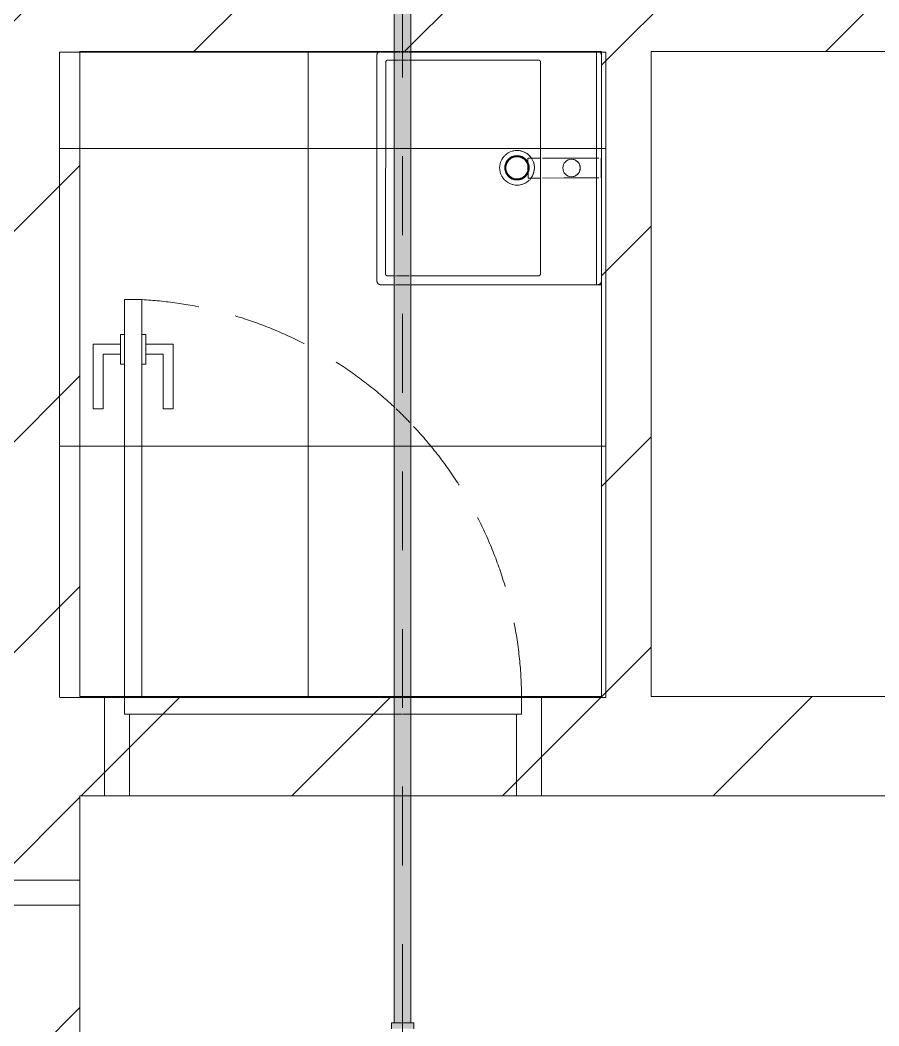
# Model space of a CAD drawing. Header units: millimetres. Extents: x -4000 to 187956, y -58990 to 162485.
# Drawn here: x 5980 to 7709, y 136737 to 138763 of the extents above; entities that cross this region are included whole.
import ezdxf

# ---------------------------------------------------------------- set-up
doc = ezdxf.new("R2010")
doc.units = ezdxf.units.MM
doc.linetypes.add('Dash - 1_5mm', pattern=[225, 150, -75])
doc.linetypes.add('Dash 1_16_', pattern=[317.5, 158.75, -158.75])
for name, color, linetype, lineweight in [('A-DOOR', 31, 'Continuous', 13), ('A-DOOR-FRAM', 31, 'Continuous', 13), ('A-FLOR', 192, 'Continuous', 13), ('A-FLOR-PATT', 8, 'Continuous', 13), ('A-WALL', 113, 'Continuous', 13), ('A-WALL-PATT', 111, 'Continuous', 13), ('P-PIPE', 3, 'Continuous', 9), ('P-PIPE-CNTR', 3, 'Continuous', 9), ('P-SANR-FIXT', 6, 'Continuous', 9)]:
    doc.layers.add(name, color=color, linetype=linetype, lineweight=lineweight)
pattern_1 = [(45, (0, 0), (-212.13203, 212.13203), [])]

# ---------------------------------------------------------------- blocks, each defined once
blk = doc.blocks.new('MP_DR_Single Swing_Miscellaneous - 2200x850_FR_SOLID CORE-V686-0_000')
at = {"layer": 'A-DOOR', "color": 163, "lineweight": 15}
for p, q in [((425, -100), (380, -100)), ((380, -820), (380, -880)), ((425, -880), (425, -820))]:
    blk.add_line(p, q, dxfattribs=at)
at = {"layer": 'A-DOOR', "color": 174, "lineweight": 15}
for p, q in [((380, -100), (380, -820)), ((425, -820), (425, -100)), ((380, -880), (380, -950)), ((425, -950), (425, -880)), ((380, -950), (425, -950))]:
    blk.add_line(p, q, dxfattribs=at)
at = {"layer": 'A-DOOR', "lineweight": 9}
for p, q in [((337, -730), (317, -730)), ((317, -730), (317, -860)), ((337, -840), (337, -730)), ((488, -730), (468, -730)), ((468, -730), (468, -840)), ((488, -860), (488, -730)), ((380, -820), (372, -820)), ((372, -820), (372, -840)), ((380, -880), (380, -820)), ((425, -820), (425, -880)), ((433, -820), (425, -820)), ((433, -840), (433, -820)), ((372, -840), (337, -840)), ((372, -840), (372, -860)), ((372, -860), (372, -840)), ((433, -860), (433, -840)), ((468, -840), (433, -840)), ((433, -840), (433, -860)), ((317, -860), (372, -860)), ((372, -860), (372, -880)), ((433, -880), (433, -860)), ((433, -860), (488, -860)), ((372, -880), (380, -880)), ((425, -880), (433, -880))]:
    blk.add_line(p, q, dxfattribs=at)
at = {"layer": 'A-DOOR', "linetype": 'Dash - 1_5mm', "lineweight": 9}
blk.add_arc((433.8, -92.8), 858.8, 180.4774, 266.4076, dxfattribs=at)
at = {"layer": 'A-DOOR-FRAM', "color": 91, "lineweight": 15}
for p, q in [((-465, -100), (-465, 100)), ((-465, 100), (465, 100)), ((465, 100), (465, -100)), ((380, -100), (-465, -100)), ((465, -100), (425, -100))]:
    blk.add_line(p, q, dxfattribs=at)
at = {"layer": 'A-DOOR-FRAM', "color": 81, "lineweight": 15}
for p, q in [((-465, 100), (-465, -100)), ((-415, 100), (-465, 100)), ((415, 100), (-415, 100)), ((-415, 100), (-415, -55)), ((-415, 100), (-415, -55)), ((415, -55), (415, 100)), ((415, 100), (465, 100)), ((415, -55), (415, 100)), ((465, 100), (465, -100)), ((-415, -55), (-425, -55)), ((-425, -55), (-425, -100)), ((425, -55), (-425, -55)), ((-425, -55), (-425, -100)), ((-415, -55), (415, -55)), ((425, -55), (415, -55)), ((425, -100), (425, -55)), ((425, -100), (425, -55)), ((-425, -100), (380, -100)), ((425, -100), (380, -100))]:
    blk.add_line(p, q, dxfattribs=at)
at = {"layer": 'A-DOOR-FRAM', "color": 71, "lineweight": 15}
for p, q in [((-465, -100), (-425, -100)), ((380, -100), (425, -100)), ((465, -100), (425, -100))]:
    blk.add_line(p, q, dxfattribs=at)
blk = doc.blocks.new('MP_DR_Single Swing_Miscellaneous - 2200x800_NF_SOLID CORE-V687-0_000')
at = {"layer": 'A-DOOR', "color": 163, "lineweight": 15}
for p, q in [((400, -100), (365, -100)), ((365, -770), (365, -830)), ((400, -830), (400, -770))]:
    blk.add_line(p, q, dxfattribs=at)
at = {"layer": 'A-DOOR', "color": 174, "lineweight": 15}
for p, q in [((365, -100), (365, -770)), ((400, -770), (400, -100)), ((365, -830), (365, -900)), ((400, -900), (400, -830)), ((365, -900), (400, -900))]:
    blk.add_line(p, q, dxfattribs=at)
at = {"layer": 'A-DOOR', "lineweight": 9}
for p, q in [((322, -680), (302, -680)), ((302, -680), (302, -810)), ((322, -790), (322, -680)), ((463, -680), (443, -680)), ((443, -680), (443, -790)), ((463, -810), (463, -680)), ((365, -770), (357, -770)), ((357, -770), (357, -790)), ((365, -830), (365, -770)), ((400, -770), (400, -830)), ((408, -770), (400, -770)), ((408, -790), (408, -770)), ((357, -790), (322, -790)), ((357, -790), (357, -810)), ((357, -810), (357, -790)), ((408, -810), (408, -790)), ((443, -790), (408, -790)), ((408, -790), (408, -810)), ((302, -810), (357, -810)), ((357, -810), (357, -830)), ((408, -830), (408, -810)), ((408, -810), (463, -810)), ((357, -830), (365, -830)), ((400, -830), (408, -830))]:
    blk.add_line(p, q, dxfattribs=at)
at = {"layer": 'A-DOOR', "linetype": 'Dash - 1_5mm', "lineweight": 9}
for start, end in [(180.5073, 223.6073), (223.8371, 226.597), (226.8105, 266.9304)]:
    blk.add_arc((408.3, -92.8), 808.3, start, end, dxfattribs=at)
at = {"layer": 'A-DOOR-FRAM', "color": 91, "lineweight": 15}
for p, q in [((-440, -100), (-440, 100)), ((-440, 100), (-176.8, 100)), ((-143.6, 100), (440, 100)), ((440, 100), (440, -100)), ((-176.8, -100), (-440, -100)), ((364.9, -100), (-143.7, -100)), ((440, -100), (400, -100))]:
    blk.add_line(p, q, dxfattribs=at)
at = {"layer": 'A-DOOR-FRAM', "color": 81, "lineweight": 15}
for p, q in [((-440, 100), (-440, -98.6)), ((-390, 100), (-440, 100)), ((-176.8, 100), (-390, 100)), ((-390, 100), (-390, -65)), ((-390, 100), (-390, -65)), ((390, 100), (-143.6, 100)), ((390, -65), (390, 100)), ((390, 100), (440, 100)), ((390, -65), (390, 100)), ((440, 100), (440, -98.6)), ((-390, -65), (-400, -65)), ((-400, -65), (-400, -98.6)), ((-176.8, -65), (-400, -65)), ((-400, -65), (-400, -100)), ((-390, -65), (-176.8, -65)), ((400, -65), (-143.6, -65)), ((-143.6, -65), (390, -65)), ((400, -65), (390, -65)), ((400, -98.6), (400, -65)), ((400, -100), (400, -65)), ((-400, -100), (-176.8, -100)), ((-143.7, -100), (364.9, -100)), ((400, -100), (365, -100))]:
    blk.add_line(p, q, dxfattribs=at)
at = {"layer": 'A-DOOR-FRAM', "color": 43, "lineweight": 15}
for p, q in [((-175, 100), (-176.3, 100)), ((-176.3, 100), (-175, 100)), ((-172.5, 100), (-174.7, 100)), ((-174.7, 100), (-172.5, 100)), ((-169.2, 100), (-172, 100)), ((-172, 100), (-169.2, 100)), ((-165.2, 100), (-168.6, 100)), ((-168.6, 100), (-165.2, 100)), ((-161, 100), (-164.5, 100)), ((-164.5, 100), (-161, 100)), ((-156.6, 100), (-160.2, 100)), ((-160.2, 100), (-156.6, 100)), ((-152.6, 100), (-155.9, 100)), ((-155.9, 100), (-152.6, 100)), ((-149, 100), (-151.9, 100)), ((-151.9, 100), (-149, 100)), ((-146.2, 100), (-148.4, 100)), ((-148.4, 100), (-146.2, 100)), ((-144.4, 100), (-145.8, 100)), ((-145.8, 100), (-144.4, 100)), ((-175.1, -65), (-176.3, -65)), ((-176.3, -65), (-175.1, -65)), ((-172.6, -65), (-174.7, -65)), ((-174.7, -65), (-172.6, -65)), ((-169.4, -65), (-172, -65)), ((-172, -65), (-169.4, -65)), ((-165.5, -65), (-168.6, -65)), ((-168.6, -65), (-165.5, -65)), ((-161.2, -65), (-164.5, -65)), ((-164.5, -65), (-161.2, -65)), ((-156.9, -65), (-160.2, -65)), ((-160.2, -65), (-156.9, -65)), ((-152.8, -65), (-155.9, -65)), ((-155.9, -65), (-152.8, -65)), ((-149.2, -65), (-151.9, -65)), ((-151.9, -65), (-149.2, -65)), ((-146.4, -65), (-148.4, -65)), ((-148.4, -65), (-146.4, -65)), ((-144.5, -65), (-145.8, -65)), ((-145.8, -65), (-144.5, -65)), ((-175.1, -100), (-176.3, -100)), ((-176.3, -100), (-175.1, -100)), ((-172.7, -100), (-174.7, -100)), ((-174.7, -100), (-172.7, -100)), ((-169.4, -100), (-172, -100)), ((-172, -100), (-169.4, -100)), ((-165.5, -100), (-168.6, -100)), ((-168.6, -100), (-165.5, -100)), ((-161.3, -100), (-164.5, -100)), ((-164.5, -100), (-161.3, -100)), ((-157, -100), (-160.2, -100)), ((-160.2, -100), (-157, -100)), ((-152.9, -100), (-155.9, -100)), ((-155.9, -100), (-152.9, -100)), ((-149.3, -100), (-151.9, -100)), ((-151.9, -100), (-149.3, -100)), ((-146.4, -100), (-148.4, -100)), ((-148.4, -100), (-146.4, -100)), ((-144.5, -100), (-145.8, -100)), ((-145.8, -100), (-144.5, -100))]:
    blk.add_line(p, q, dxfattribs=at)
at = {"layer": 'A-DOOR-FRAM', "color": 71, "lineweight": 15}
for p, q in [((-440, -98.6), (-440, -100)), ((-440, -100), (-400, -100)), ((-400, -98.6), (-400, -100)), ((365, -100), (400, -100)), ((400, -100), (400, -98.6)), ((440, -100), (400, -100)), ((440, -98.6), (440, -100))]:
    blk.add_line(p, q, dxfattribs=at)
blk = doc.blocks.new('basin - double basin with canbinet-531850-0_000')
at = {"layer": 'P-SANR-FIXT', "color": 253}
for p, q in [((228.6, 0), (-227.4, 0)), ((228.6, 0), (228.6, 0)), ((-234.4, 0), (-234.4, -10)), ((-234.4, -7), (-234.4, -10)), ((235.6, 0), (-234.2, 0)), ((20.4, -0.2), (-19.6, -0.3)), ((-19.6, -5), (-19.6, -10)), ((20.4, -10), (20.4, -5)), ((-217.1, -383.7), (-217, -126.9)), ((-217, -126.9), (-217.1, -383.7)), ((-212.5, -122.4), (213.6, -122.7)), ((213.6, -122.7), (-212.5, -122.4)), ((218.1, -127.2), (218.1, -383.7)), ((218.1, -383.7), (218.1, -127.2)), ((-19.3, -141.9), (-19.3, -147.7)), ((-19.3, -147.8), (-18.6, -147.8)), ((-18.5, -147.8), (-11.3, -147.8)), ((-17.9, -156.4), (-17.4, -155.7)), ((-8, -148.9), (-7.2, -148.6)), ((7.8, -147.7), (9.1, -147.7)), ((10.7, -147.7), (14.9, -147.7)), ((14.9, -147.7), (19.6, -147.7)), ((17.9, -156), (18.4, -156.8)), ((20, -147.7), (20.7, -147.7)), ((20.7, -147.6), (20.7, -143.2)), ((8.3, -190.8), (7.4, -191.1)), ((18.2, -183.3), (17.6, -184)), ((-217.1, -385.9), (-217.1, -384.7)), ((-217.1, -384.7), (-217.1, -385.9)), ((-217.1, -388.5), (-217.1, -386.6)), ((-217.1, -386.6), (-217.1, -388.5)), ((-217.1, -392), (-217.1, -389.5)), ((-217.1, -389.5), (-217.1, -392)), ((-217.1, -404.7), (-217.1, -393.1)), ((-217.1, -393.1), (-217.1, -404.7)), ((218.1, -387.1), (218.1, -412.2)), ((218.1, -412.2), (218.1, -387.1)), ((-217.1, -408.7), (-217.1, -405.8)), ((-217.1, -405.8), (-217.1, -408.7)), ((-217.1, -412.2), (-217.1, -409.7)), ((-217.1, -409.7), (-217.1, -412.2)), ((-217.1, -414.8), (-217.1, -412.9)), ((-217.1, -412.9), (-217.1, -414.8)), ((-217.1, -416.5), (-217.1, -415.3)), ((-217.1, -415.3), (-217.1, -416.5)), ((-217.1, -429.9), (-217.1, -417.1)), ((-217.1, -417.1), (-217.1, -429.9)), ((218.1, -413.3), (218.1, -414.8)), ((218.1, -414.8), (218.1, -413.3)), ((218.1, -417.1), (218.1, -430.2)), ((218.1, -430.2), (218.1, -417.1)), ((213.6, -434.7), (-212.6, -434.4)), ((-212.6, -434.4), (213.6, -434.7))]:
    blk.add_line(p, q, dxfattribs=at)
at = {"layer": 'P-SANR-FIXT', "color": 252}
for p, q in [((-234.4, 0), (-234.4, -10)), ((-234.4, -10), (-234.4, -383.7)), ((-234.2, 0), (235.6, 0)), ((-234.2, -10), (235.6, -10)), ((-19.6, -10), (-19.4, -74.2)), ((20.6, -74.2), (20.4, -10)), ((235.6, 0), (235.6, -10)), ((235.6, -10), (235.6, -7)), ((-19.4, -75.2), (-19.3, -118.5)), ((20.7, -118.5), (20.6, -75.2)), ((-217, -126.9), (-217.1, -383.7)), ((213.6, -122.7), (-212.5, -122.4)), ((-19.3, -122.5), (-19.3, -141)), ((20.7, -141.9), (20.7, -122.5)), ((218.1, -383.7), (218.1, -127.2)), ((-234.4, -417.1), (-234.4, -445)), ((-217.1, -417.1), (-217.1, -429.9)), ((218.1, -430.2), (218.1, -417.1)), ((-212.6, -434.4), (213.6, -434.7))]:
    blk.add_line(p, q, dxfattribs=at)
at = {"layer": 'P-SANR-FIXT', "color": 250}
for p, q in [((235.6, -10), (-234.2, -10)), ((235.6, -10), (235.6, 0)), ((235.6, -383.7), (235.6, -10)), ((-217.1, -383.7), (-217, -126.9)), ((-212.5, -122.4), (213.6, -122.7)), ((218.1, -127.2), (218.1, -383.7)), ((-21.1, -177.4), (-21.4, -176.5)), ((-217.1, -429.9), (-217.1, -417.1)), ((218.1, -417.1), (218.1, -430.2)), ((235.6, -445), (235.6, -417.1)), ((213.6, -434.7), (-212.6, -434.4)), ((-227.4, -452), (228.6, -452))]:
    blk.add_line(p, q, dxfattribs=at)
at = {"layer": 'P-SANR-FIXT', "color": 254}
for p, q in [((-18.9, -0.3), (-19.6, -0.3)), ((-16.9, -0.3), (-18.9, -0.3)), ((-13.7, -0.2), (-16.9, -0.3)), ((-9.6, -0.2), (-13.7, -0.2)), ((-4.8, -0.2), (-9.6, -0.2)), ((0.4, -0.2), (-4.8, -0.2)), ((5.6, -0.2), (0.4, -0.2)), ((10.4, -0.2), (5.6, -0.2)), ((14.5, -0.2), (10.4, -0.2)), ((17.7, -0.2), (14.5, -0.2)), ((19.7, -0.2), (17.7, -0.2)), ((20.4, -0.2), (19.7, -0.2)), ((-19.3, -147.8), (-18.6, -147.8)), ((-18.5, -147.8), (-16.6, -147.8)), ((-16.6, -147.8), (-13.4, -147.8)), ((-13.4, -147.8), (-11.3, -147.8)), ((-5.8, -147.8), (-4.5, -147.8)), ((-5.8, -147.8), (-4.5, -147.8)), ((-4.1, -147.8), (-0.9, -147.8)), ((-0.9, -147.8), (0.7, -147.8)), ((-0.9, -147.8), (0.7, -147.8)), ((0.7, -147.8), (5.1, -147.8)), ((0.7, -147.8), (5.1, -147.8)), ((5.9, -147.8), (7.2, -147.7)), ((7.8, -147.7), (9.1, -147.7)), ((10.7, -147.7), (14.9, -147.7)), ((14.9, -147.7), (18, -147.7)), ((18, -147.7), (19.6, -147.7)), ((20, -147.7), (20.7, -147.7))]:
    blk.add_line(p, q, dxfattribs=at)
at = {"layer": 'P-SANR-FIXT', "color": 50}
for p, q in [((-4.1, -147.8), (-0.9, -147.8)), ((5.9, -147.8), (7.2, -147.7))]:
    blk.add_line(p, q, dxfattribs=at)
at = {"layer": 'P-SANR-FIXT', "color": 13}
for p, q in [((-234.4, -384.7), (-234.4, -385.9)), ((-234.4, -386.6), (-234.4, -388.5)), ((-234.4, -389.5), (-234.4, -392)), ((-234.4, -393.1), (-234.4, -396)), ((-234.4, -397.2), (-234.4, -400.4)), ((-234.4, -401.5), (-234.4, -404.7)), ((-234.4, -405.8), (-234.4, -408.7)), ((-234.4, -409.6), (-234.4, -412.2)), ((-234.4, -412.9), (-234.4, -414.8)), ((-234.4, -415.3), (-234.4, -416.5))]:
    blk.add_line(p, q, dxfattribs=at)
at = {"layer": 'P-SANR-FIXT', "color": 243}
for p, q in [((-217.1, -384.7), (-217.1, -385.9)), ((-217.1, -386.6), (-217.1, -388.5)), ((-217.1, -389.5), (-217.1, -392)), ((-217.1, -393.1), (-217.1, -404.7)), ((218.1, -412.2), (218.1, -387.1)), ((-217.1, -405.8), (-217.1, -408.7)), ((-217.1, -409.7), (-217.1, -412.2)), ((-217.1, -412.9), (-217.1, -414.8)), ((-217.1, -415.3), (-217.1, -416.5)), ((218.1, -414.8), (218.1, -413.3))]:
    blk.add_line(p, q, dxfattribs=at)
at = {"layer": 'P-SANR-FIXT', "color": 16}
for p, q in [((-217.1, -385.9), (-217.1, -384.7)), ((-217.1, -388.5), (-217.1, -386.6)), ((-217.1, -392), (-217.1, -389.5)), ((-217.1, -404.7), (-217.1, -393.1)), ((218.1, -387.1), (218.1, -412.2)), ((235.6, -414.8), (235.6, -385.9)), ((-217.1, -408.7), (-217.1, -405.8)), ((-217.1, -412.2), (-217.1, -409.7)), ((-217.1, -414.8), (-217.1, -412.9)), ((-217.1, -416.5), (-217.1, -415.3)), ((218.1, -413.3), (218.1, -414.8))]:
    blk.add_line(p, q, dxfattribs=at)
at = {"layer": 'P-SANR-FIXT', "color": 252, "flags": 128}
for points in [[(-227.4, 0), (-227.7, 0), (-228, 0), (-228.3, -0.1), (-228.5, -0.1), (-228.8, -0.1), (-229.1, -0.2), (-229.4, -0.3), (-229.6, -0.4), (-229.9, -0.4), (-230.2, -0.6), (-230.4, -0.7), (-230.7, -0.8), (-230.9, -0.9), (-231.2, -1.1), (-231.4, -1.2), (-231.6, -1.4), (-231.8, -1.6), (-232, -1.7), (-232.3, -1.9), (-232.5, -2.1), (-232.6, -2.3), (-232.8, -2.5), (-233, -2.8), (-233.2, -3), (-233.3, -3.2), (-233.5, -3.5), (-233.6, -3.7), (-233.7, -4), (-233.9, -4.2), (-234, -4.5), (-234.1, -4.7), (-234.1, -5), (-234.2, -5.3)], [(235.6, -7), (235.6, -6.7), (235.5, -6.4), (235.5, -6.2), (235.5, -5.9), (235.4, -5.6), (235.4, -5.3), (235.3, -5.1), (235.2, -4.8), (235.1, -4.5), (235, -4.3), (234.9, -4), (234.8, -3.8), (234.6, -3.5), (234.5, -3.3), (234.3, -3), (234.2, -2.8), (234, -2.6), (233.8, -2.4), (233.6, -2.2), (233.4, -2), (233.2, -1.8), (233, -1.6), (232.8, -1.4), (232.6, -1.3), (232.3, -1.1), (232.1, -1), (231.9, -0.8), (231.6, -0.7), (231.4, -0.6), (231.1, -0.5), (230.8, -0.4), (230.6, -0.3), (230.3, -0.2), (230, -0.2), (229.8, -0.1), (229.5, -0.1), (229.2, 0), (228.9, 0), (228.6, 0)], [(-22.4, -169.9), (-22.4, -169), (-22.3, -168.1), (-22.2, -167.2), (-22.1, -166.3), (-21.9, -165.4), (-21.7, -164.5), (-21.5, -163.6), (-21.2, -162.8), (-20.9, -161.9), (-20.6, -161.1), (-20.2, -160.3), (-19.8, -159.5), (-19.4, -158.7), (-18.9, -157.9), (-18.4, -157.2), (-17.9, -156.4)], [(-17.4, -155.7), (-16.8, -155), (-16.2, -154.4), (-15.5, -153.7), (-14.9, -153.1), (-14.2, -152.5), (-13.5, -152), (-12.8, -151.4), (-12, -150.9), (-11.3, -150.5), (-10.5, -150), (-9.7, -149.6), (-8.9, -149.2), (-8, -148.9)], [(-7.2, -148.6), (-6.3, -148.3), (-5.5, -148.1), (-4.6, -147.9), (-3.7, -147.7), (-2.8, -147.5), (-1.9, -147.4), (-1, -147.4)], [(1.7, -147.4), (2.6, -147.5), (3.5, -147.6), (4.4, -147.8), (5.2, -147.9), (6.1, -148.2), (7, -148.4), (7.8, -148.7), (8.7, -149), (9.5, -149.4), (10.3, -149.8), (11.1, -150.2), (11.9, -150.7)], [(14.8, -152.8), (15.5, -153.4), (16.1, -154), (16.7, -154.7), (17.3, -155.3), (17.9, -156)], [(18.4, -156.8), (18.9, -157.5), (19.4, -158.3), (19.9, -159), (20.3, -159.8), (20.7, -160.6)], [(-21.4, -176.5), (-21.6, -175.7), (-21.8, -174.8), (-22, -173.9), (-22.1, -173), (-22.3, -172.1), (-22.3, -171.2), (-22.4, -170.3), (-22.4, -169.9)], [(-14.5, -186.9), (-15.2, -186.3), (-15.8, -185.7), (-16.5, -185.1), (-17.1, -184.4), (-17.6, -183.7), (-18.2, -183), (-18.7, -182.2), (-19.2, -181.5), (-19.6, -180.7), (-20, -179.9), (-20.4, -179.1), (-20.8, -178.2), (-21.1, -177.4)], [(20.9, -178.6), (20.5, -179.4), (20.1, -180.2), (19.7, -181), (19.2, -181.8), (18.7, -182.6), (18.2, -183.3)], [(22.1, -164.9), (22.3, -165.8), (22.4, -166.7), (22.5, -167.6), (22.6, -168.5), (22.6, -169.4), (22.6, -169.9)], [(22.6, -169.9), (22.6, -170.8), (22.6, -171.7), (22.5, -172.5), (22.3, -173.4), (22.2, -174.3)], [(-2.3, -192.2), (-3.2, -192.1), (-4.1, -192), (-5, -191.8), (-5.9, -191.5), (-6.7, -191.3), (-7.6, -191), (-8.4, -190.7), (-9.2, -190.3), (-10, -189.9), (-10.8, -189.5), (-11.6, -189)], [(7.4, -191.1), (6.6, -191.4), (5.7, -191.7), (4.8, -191.9), (4, -192), (3.1, -192.2), (2.2, -192.3)], [(11.5, -189.3), (10.7, -189.7), (9.9, -190.1), (9.1, -190.5), (8.3, -190.8)], [(17.6, -184), (17, -184.7), (16.4, -185.4), (15.8, -186), (15.1, -186.6)], [(-234.4, -445), (-234.4, -445.3), (-234.4, -445.6), (-234.4, -445.8), (-234.3, -446.1), (-234.3, -446.4), (-234.2, -446.7)]]:
    blk.add_lwpolyline(points, dxfattribs=at)
at = {"layer": 'P-SANR-FIXT', "color": 253, "flags": 128}
blk.add_lwpolyline([(-234.2, -5.3), (-234.3, -5.5), (-234.3, -5.8), (-234.4, -6.1), (-234.4, -6.4), (-234.4, -6.6), (-234.4, -6.9), (-234.4, -7)], dxfattribs=at)
at = {"layer": 'P-SANR-FIXT', "color": 250, "flags": 128}
for points in [[(-217, -126.9), (-217, -126.7), (-217, -126.5), (-217, -126.3), (-216.9, -126.2), (-216.9, -126), (-216.9, -125.8), (-216.8, -125.6), (-216.8, -125.5), (-216.7, -125.3), (-216.7, -125.1), (-216.6, -125), (-216.5, -124.8), (-216.4, -124.6), (-216.3, -124.5), (-216.2, -124.3), (-216.1, -124.2), (-216, -124), (-215.9, -123.9), (-215.8, -123.8), (-215.6, -123.6), (-215.5, -123.5), (-215.4, -123.4), (-215.2, -123.3), (-215.1, -123.2), (-214.9, -123.1), (-214.8, -123), (-214.6, -122.9), (-214.5, -122.8), (-214.3, -122.8), (-214.1, -122.7), (-214, -122.6), (-213.8, -122.6), (-213.6, -122.5), (-213.4, -122.5), (-213.3, -122.4), (-213.1, -122.4), (-212.9, -122.4), (-212.7, -122.4), (-212.6, -122.4), (-212.5, -122.4)], [(213.6, -122.7), (213.8, -122.7), (214, -122.7), (214.2, -122.7), (214.4, -122.7), (214.5, -122.8), (214.7, -122.8), (214.9, -122.8), (215.1, -122.9), (215.2, -123), (215.4, -123), (215.6, -123.1), (215.7, -123.2), (215.9, -123.3), (216, -123.4), (216.2, -123.4), (216.3, -123.6), (216.5, -123.7), (216.6, -123.8), (216.7, -123.9), (216.9, -124), (217, -124.2), (217.1, -124.3), (217.2, -124.4), (217.3, -124.6), (217.4, -124.7), (217.5, -124.9), (217.6, -125), (217.7, -125.2), (217.8, -125.4), (217.8, -125.5), (217.9, -125.7), (217.9, -125.9), (218, -126), (218, -126.2), (218.1, -126.4), (218.1, -126.6), (218.1, -126.8), (218.1, -126.9), (218.1, -127.1), (218.1, -127.2)], [(23.8, -169.8), (23.8, -168.9), (23.7, -167.9), (23.7, -167), (23.5, -166), (23.4, -165.1), (23.1, -164.2), (22.9, -163.2), (22.6, -162.3), (22.3, -161.4), (21.9, -160.6), (21.6, -159.7), (21.1, -158.8), (20.7, -158), (20.2, -157.2), (19.7, -156.4), (19.1, -155.6), (18.5, -154.9), (17.9, -154.1), (17.3, -153.4), (16.6, -152.8), (15.9, -152.1), (15.2, -151.5), (14.5, -150.9), (13.7, -150.3), (12.9, -149.8), (12.1, -149.3), (11.3, -148.9), (10.4, -148.4), (9.6, -148), (8.7, -147.7), (7.8, -147.3), (6.9, -147), (6, -146.8), (5, -146.6), (4.1, -146.4), (3.2, -146.3), (2.2, -146.1), (1.3, -146.1), (0.3, -146.1), (-0.6, -146.1), (-1.6, -146.1), (-2.5, -146.2), (-3.5, -146.3), (-4.4, -146.5), (-5.3, -146.7), (-6.3, -146.9), (-7.2, -147.2), (-8.1, -147.5), (-8.9, -147.8), (-9.8, -148.2), (-10.7, -148.6), (-11.5, -149.1), (-12.3, -149.5), (-13.1, -150.1), (-13.9, -150.6), (-14.7, -151.2), (-15.4, -151.8), (-16.1, -152.4), (-16.8, -153.1), (-17.5, -153.8), (-18.1, -154.5), (-18.7, -155.2), (-19.2, -156), (-19.8, -156.8), (-20.3, -157.6), (-20.8, -158.4), (-21.2, -159.2), (-21.6, -160.1), (-22, -161), (-22.3, -161.8), (-22.6, -162.8), (-22.9, -163.7), (-23.1, -164.6), (-23.3, -165.5), (-23.5, -166.5), (-23.6, -167.4), (-23.6, -168.3), (-23.7, -169.3), (-23.7, -169.8)], [(-1, -147.4), (-0.1, -147.4), (0.8, -147.4), (1.7, -147.4)], [(11.9, -150.7), (12.6, -151.2), (13.4, -151.7), (14.1, -152.2), (14.8, -152.8)], [(20.7, -160.6), (21, -161.5), (21.3, -162.3), (21.6, -163.2), (21.9, -164), (22.1, -164.9)], [(-23.7, -169.8), (-23.7, -170.8), (-23.6, -171.7), (-23.5, -172.7), (-23.4, -173.6), (-23.2, -174.5), (-23, -175.5), (-22.8, -176.4), (-22.5, -177.3), (-22.2, -178.2), (-21.8, -179.1), (-21.4, -179.9), (-21, -180.8), (-20.6, -181.6), (-20.1, -182.4), (-19.5, -183.2), (-19, -184), (-18.4, -184.7), (-17.8, -185.5), (-17.2, -186.2), (-16.5, -186.9), (-15.8, -187.5), (-15.1, -188.1), (-14.3, -188.7), (-13.6, -189.3), (-12.8, -189.8), (-12, -190.3), (-11.1, -190.8), (-10.3, -191.2), (-9.4, -191.6), (-8.5, -192), (-7.7, -192.3), (-6.7, -192.6), (-5.8, -192.8), (-4.9, -193), (-4, -193.2), (-3, -193.4), (-2.1, -193.5), (-1.1, -193.5), (-0.2, -193.6), (0.8, -193.6), (1.7, -193.5), (2.7, -193.4), (3.6, -193.3), (4.5, -193.1), (5.5, -192.9), (6.4, -192.7), (7.3, -192.4), (8.2, -192.1), (9.1, -191.8), (10, -191.4), (10.8, -191), (11.6, -190.6), (12.5, -190.1), (13.3, -189.6), (14, -189), (14.8, -188.4), (15.5, -187.8), (16.2, -187.2), (16.9, -186.5), (17.6, -185.9), (18.2, -185.1), (18.8, -184.4), (19.4, -183.6), (19.9, -182.9), (20.4, -182.1), (20.9, -181.2), (21.3, -180.4), (21.7, -179.5), (22.1, -178.7), (22.5, -177.8), (22.8, -176.9), (23, -176), (23.2, -175), (23.4, -174.1), (23.6, -173.2), (23.7, -172.2), (23.8, -171.3), (23.8, -170.3), (23.8, -169.8)], [(22.2, -174.3), (22, -175.2), (21.8, -176.1), (21.5, -176.9), (21.2, -177.8), (20.9, -178.6)], [(-11.6, -189), (-12.4, -188.6), (-13.1, -188), (-13.8, -187.5), (-14.5, -186.9)], [(2.2, -192.3), (1.3, -192.3), (0.4, -192.4), (-0.5, -192.3), (-1.4, -192.3), (-2.3, -192.2)], [(15.1, -186.6), (14.5, -187.2), (13.8, -187.8), (13, -188.3), (12.3, -188.8), (11.5, -189.3)], [(-212.6, -434.4), (-212.8, -434.4), (-212.9, -434.4), (-213.1, -434.4), (-213.3, -434.4), (-213.5, -434.3), (-213.6, -434.3), (-213.8, -434.2), (-214, -434.2), (-214.2, -434.1), (-214.3, -434.1), (-214.5, -434), (-214.7, -433.9), (-214.8, -433.8), (-215, -433.7), (-215.1, -433.6), (-215.3, -433.5), (-215.4, -433.4), (-215.5, -433.3), (-215.7, -433.2), (-215.8, -433.1), (-215.9, -432.9), (-216, -432.8), (-216.2, -432.6), (-216.3, -432.5), (-216.4, -432.3), (-216.5, -432.2), (-216.5, -432), (-216.6, -431.9), (-216.7, -431.7), (-216.8, -431.5), (-216.8, -431.4), (-216.9, -431.2), (-216.9, -431), (-217, -430.9), (-217, -430.7), (-217, -430.5), (-217.1, -430.3), (-217.1, -430.1), (-217.1, -430), (-217.1, -429.9)], [(218.1, -430.2), (218.1, -430.3), (218.1, -430.5), (218.1, -430.7), (218, -430.9), (218, -431.1), (218, -431.2), (217.9, -431.4), (217.9, -431.6), (217.8, -431.8), (217.7, -431.9), (217.7, -432.1), (217.6, -432.2), (217.5, -432.4), (217.4, -432.6), (217.3, -432.7), (217.2, -432.9), (217.1, -433), (217, -433.1), (216.9, -433.3), (216.7, -433.4), (216.6, -433.5), (216.5, -433.6), (216.3, -433.7), (216.2, -433.9), (216, -434), (215.9, -434), (215.7, -434.1), (215.6, -434.2), (215.4, -434.3), (215.2, -434.4), (215.1, -434.4), (214.9, -434.5), (214.7, -434.5), (214.5, -434.6), (214.4, -434.6), (214.2, -434.6), (214, -434.6), (213.8, -434.7), (213.6, -434.7), (213.6, -434.7)], [(228.6, -452), (228.8, -452), (229.1, -452), (229.4, -451.9), (229.7, -451.9), (230, -451.9), (230.2, -451.8), (230.5, -451.7), (230.8, -451.6), (231, -451.6), (231.3, -451.4), (231.5, -451.3), (231.8, -451.2), (232, -451.1), (232.3, -450.9), (232.5, -450.8), (232.7, -450.6), (233, -450.4), (233.2, -450.3), (233.4, -450.1), (233.6, -449.9), (233.8, -449.7), (234, -449.5), (234.1, -449.2), (234.3, -449), (234.5, -448.8), (234.6, -448.5), (234.7, -448.3), (234.9, -448), (235, -447.8), (235.1, -447.5), (235.2, -447.3), (235.3, -447), (235.3, -446.7), (235.4, -446.5), (235.5, -446.2), (235.5, -445.9), (235.5, -445.6), (235.6, -445.4), (235.6, -445.1), (235.6, -445)], [(-234.2, -446.7), (-234.2, -446.9), (-234.1, -447.2), (-234, -447.5), (-233.9, -447.7), (-233.8, -448), (-233.6, -448.2), (-233.5, -448.5), (-233.4, -448.7), (-233.2, -449), (-233, -449.2), (-232.9, -449.4), (-232.7, -449.6), (-232.5, -449.8), (-232.3, -450), (-232.1, -450.2), (-231.9, -450.4), (-231.7, -450.6), (-231.4, -450.7), (-231.2, -450.9), (-231, -451), (-230.7, -451.2), (-230.5, -451.3), (-230.2, -451.4), (-230, -451.5), (-229.7, -451.6), (-229.4, -451.7), (-229.2, -451.8), (-228.9, -451.8), (-228.6, -451.9), (-228.3, -451.9), (-228.1, -452), (-227.8, -452), (-227.5, -452), (-227.4, -452)]]:
    blk.add_lwpolyline(points, dxfattribs=at)
at = {"layer": 'P-SANR-FIXT', "color": 250}
for centre, radius, start, end in [((0.5, -60.1), 17.5, 0, 180), ((0.5, -60.1), 17.5, 180, 0), ((-212.5, -126.9), 4.5, 141.4052, 179.9876), ((-212.5, -126.9), 4.5, 141.4052, 179.9876), ((-212.5, -126.9), 4.5, 141.4052, 179.9876), ((-212.5, -126.9), 4.5, 89.9619, 128.5444), ((-212.5, -126.9), 4.5, 89.9619, 128.5444), ((-212.5, -126.9), 4.5, 89.9619, 128.5444), ((213.6, -127.2), 4.5, 359.9926, 89.9619), ((213.6, -127.2), 4.5, 359.9926, 89.9619), ((213.6, -127.2), 4.5, 359.9926, 89.9619), ((0.1, -169.9), 24.5, 0, 180), ((0.1, -169.9), 24.5, 0, 180), ((0.1, -169.9), 24.5, 145.4331, 180), ((0.1, -169.9), 24.5, 109.3655, 142.3157), ((0.1, -169.9), 24.5, 72.833, 107.167), ((0.1, -169.9), 24.5, 54, 70.6345), ((0.1, -169.9), 24.5, 0, 34.5669), ((0.1, -169.9), 24.5, 0.1228, 30.1228), ((0.1, -169.9), 24.5, 180, 0), ((0.1, -169.9), 24.5, 180, 360), ((0.1, -169.9), 24.5, 180, 214.5669), ((0.1, -169.9), 24.5, 325.4331, 360), ((0.1, -169.9), 24.5, 330.1228, 0.1228), ((0.1, -169.9), 24.5, 217.6843, 250.6345), ((0.1, -169.9), 24.5, 263.8597, 287.167), ((0.1, -169.9), 24.5, 289.3655, 322.3157), ((-212.6, -429.9), 4.5, 179.9876, 269.9665), ((-212.6, -429.9), 4.5, 179.9876, 269.9665), ((-212.6, -429.9), 4.5, 179.9876, 269.9665), ((213.6, -430.2), 4.5, 269.9665, 308.5491), ((213.6, -430.2), 4.5, 269.9665, 308.5491), ((213.6, -430.2), 4.5, 269.9665, 308.5491), ((213.6, -430.2), 4.5, 321.41, 359.9926), ((213.6, -430.2), 4.5, 321.41, 359.9926), ((213.6, -430.2), 4.5, 321.41, 359.9926)]:
    blk.add_arc(centre, radius, start, end, dxfattribs=at)
at = {"layer": 'P-SANR-FIXT', "color": 252}
for centre, radius, start, end in [((0.5, -60.1), 17.5, 360, 180), ((0.5, -60.1), 17.5, 180, 360), ((-212.5, -126.9), 4.5, 128.5444, 141.4052), ((-212.5, -126.9), 4.5, 128.5444, 141.4052), ((-212.5, -126.9), 4.5, 128.5444, 141.4052), ((0.1, -169.9), 35, 47.3412, 165.1228), ((0.1, -169.9), 35, 165.8015, 180.1228), ((0.1, -169.9), 24.5, 144.9788, 180), ((0.1, -169.9), 24.5, 150.1228, 164.994), ((0.1, -169.9), 24.5, 144.7124, 149.9883), ((0.1, -169.9), 24.5, 135.1228, 143.434), ((0.1, -169.9), 24.5, 108.8263, 143.3821), ((0.1, -169.9), 22.5, 110.8771, 141.2374), ((0.1, -169.9), 24.5, 120.1228, 134.8575), ((0.1, -169.9), 24.5, 108.5658, 119.874), ((0.1, -169.9), 24.5, 37.5889, 105), ((0.1, -169.9), 24.5, 90.1228, 104.8786), ((0.1, -169.9), 24.5, 75.1228, 89.8745), ((0.1, -169.9), 22.5, 72.5914, 90), ((0.1, -169.9), 24.5, 60.1228, 74.861), ((0.1, -169.9), 24.5, 45.1228, 59.8336), ((0.1, -169.9), 24.5, 37.6843, 54), ((0.1, -169.9), 24.5, 37.8469, 45.0131), ((0.1, -169.9), 24.5, 360, 36.4477), ((0.1, -169.9), 24.5, 30.1228, 36.4649), ((0.1, -169.9), 24.5, 0.1228, 30.1228), ((0.1, -169.9), 35, 25.2263, 45.1228), ((0.1, -169.9), 35, 15.1228, 24.0406), ((0.1, -169.9), 35, 0.1228, 14.12), ((0.1, -169.9), 35, 180.1228, 185.3281), ((0.1, -169.9), 35, 185.8901, 194.3663), ((0.1, -169.9), 35, 195.1228, 225.1228), ((0.1, -169.9), 24.5, 165.1228, 179.9985), ((0.1, -169.9), 24.5, 180, 251.5152), ((0.1, -169.9), 24.5, 180.1228, 195.0027), ((0.1, -169.9), 24.5, 195.1228, 210.0072), ((0.1, -169.9), 22.5, 163.1358, 179.869), ((0.1, -169.9), 22.5, 182.4178, 196.8642), ((0.1, -169.9), 24.5, 210.1228, 225.0128), ((0.1, -169.9), 24.5, 324.9788, 360), ((0.1, -169.9), 24.5, 325.2681, 329.9887), ((0.1, -169.9), 24.5, 330.1228, 0.1228), ((0.1, -169.9), 22.5, 2.4541, 16.8642), ((0.1, -169.9), 22.5, 343.1358, 0), ((0.1, -169.9), 35, 315.1228, 345.1228), ((0.1, -169.9), 35, 345.5387, 354.0146), ((0.1, -169.9), 35, 354.5657, 0.1228), ((0.1, -169.9), 35, 226.7292, 236.8813), ((0.1, -169.9), 35, 237.2268, 255.1228), ((0.1, -169.9), 24.5, 225.168, 240.1228), ((0.1, -169.9), 24.5, 240.1405, 251.6898), ((0.1, -169.9), 24.5, 252.833, 260.5764), ((0.1, -169.9), 24.5, 255, 285), ((0.1, -169.9), 24.5, 255.127, 285.1228), ((0.1, -169.9), 24.5, 288.7141, 323.3821), ((0.1, -169.9), 24.5, 288.9186, 300.1228), ((0.1, -169.9), 35, 285.1228, 302.9315), ((0.1, -169.9), 24.5, 300.1437, 323.3271), ((0.1, -169.9), 22.5, 306, 321.6532), ((0.1, -169.9), 35, 303.2747, 313.4278), ((0.1, -169.9), 35, 256.2734, 283.8966), ((213.6, -430.2), 4.5, 308.5491, 321.41), ((213.6, -430.2), 4.5, 308.5491, 321.41), ((213.6, -430.2), 4.5, 308.5491, 321.41)]:
    blk.add_arc(centre, radius, start, end, dxfattribs=at)
at = {"layer": 'P-SANR-FIXT', "color": 253}
for radius, start, end in [(35, 123.8714, 165.1228), (35, 47.3412, 53.5802), (35, 165.8015, 180.1228), (24.5, 150.1228, 164.994), (22.5, 145.7461, 163.1358), (24.5, 144.7124, 149.9883), (24.5, 135.1228, 143.434), (24.5, 120.1228, 134.8575), (24.5, 108.5658, 119.874), (22.5, 90, 106.6758), (24.5, 90.1228, 104.8786), (24.5, 75.1228, 89.8745), (24.5, 60.1228, 74.861), (22.5, 36.4671, 70.032), (24.5, 45.1228, 59.8336), (24.5, 37.8469, 45.0131), (22.5, 16.8642, 36), (24.5, 30.1228, 36.4649), (35, 25.2263, 45.1228), (35, 15.1228, 24.0406), (35, 0.1228, 14.12), (35, 180.1228, 185.3281), (35, 185.8901, 194.3663), (35, 195.1228, 225.1228), (24.5, 165.1228, 179.9985), (24.5, 180.1228, 195.0027), (24.5, 195.1228, 210.0072), (22.5, 196.8642, 216), (24.5, 210.1228, 225.0128), (22.5, 325.5068, 343.1358), (24.5, 325.2681, 329.9887), (35, 315.1228, 345.1228), (35, 345.5387, 354.0146), (35, 354.5657, 0.1228), (35, 226.7292, 236.8813), (35, 237.2268, 255.1228), (22.5, 216.0544, 249.6387), (24.5, 225.168, 240.1228), (24.5, 240.1405, 251.6898), (22.5, 252.1504, 286.5724), (24.5, 255.127, 285.1228), (22.5, 290.2323, 306), (24.5, 288.9186, 300.1228), (35, 285.1228, 302.9315), (24.5, 300.1437, 323.3271), (35, 303.2747, 313.4278), (35, 256.2734, 283.8966)]:
    blk.add_arc((0.1, -169.9), radius, start, end, dxfattribs=at)
at = {"layer": 'P-SANR-FIXT', "color": 254}
for start, end in [(113.308, 118.5805), (106.1447, 112.9326), (98.2181, 105.1228), (90.1228, 97.5542), (81.1196, 88.9828), (75.1228, 80.4113), (72.8768, 75.1228), (65.3368, 72.2267), (60.1228, 64.8662), (55.1133, 59.0696)]:
    blk.add_arc((0.1, -169.9), 35, start, end, dxfattribs=at)
blk = doc.blocks.new('CMF2_NHAXUONG_A_rvt-1-0_000')
at = {"layer": 'A-FLOR-PATT', "lineweight": 9}
h = blk.add_hatch(dxfattribs=at)
h.set_pattern_fill('FP_25', color=252, style=0, pattern_type=2)
h.set_pattern_definition([(89.998, (160159.3, 137898.8), (-600, 0.021), []), (179.998, (160159.3, 137898.8), (-0.021, -600), [])])
h.paths.add_polyline_path([(154749.9, 498.9), (160009.4, 498.9), (160009.3, 1898.5), (156700.3, 1898.5), (156700.4, 1498.5), (156600.4, 1498.5), (156600.4, 2298.5), (158059, 2298.5), (158059, 5748.6), (156099.9, 5748.4), (156099.9, 4399.9), (155999.9, 4399.9), (155999.9, 5748.5), (154749.9, 5748.5), (154749.9, 751.9)])
h.paths.add_polyline_path([(160209.3, 1748.7), (165509.4, 1749.4), (165509.1, 3698.3), (162659.1, 3698.3), (162659.1, 3548.4), (162459.1, 3548.4), (162459.1, 4948.7), (161059.3, 4948.8), (161059.3, 4898.3), (160209.4, 4898.9), (160209.3, 3698.4), (160859.1, 3698.4), (160859.1, 3498.4), (160209.1, 3498.4), (160209.3, 1920)])
h.paths.add_polyline_path([(158997.5, 2198.5), (159409.4, 2198.5), (159409.4, 3498.6), (158258.8, 3498.6), (158258.8, 2198.5), (158714, 2198.5)])
h.paths.add_polyline_path([(159280.9, 3698.4), (160009.1, 3698.4), (160009.1, 4898.7), (159959, 4898.6), (159959.9, 5848.6), (158258.6, 5848.6), (158258.6, 3698.4)])
h.paths.add_polyline_path([(83409, 5348.5), (85559, 5348.5), (85559, 6948.5), (83409, 6948.5), (83409, 5424.1)])
h.paths.add_polyline_path([(83209.3, 5348.6), (83209.3, 10108.8), (82009.3, 10108.8), (82009.3, 8808.8), (80984.3, 8808.8), (80984, 7248.5), (82234, 7248.5), (82234, 5348.6)])
h.paths.add_polyline_path([(80485.4, 6361), (80784.3, 6361), (80784.3, 8808.8), (79759.3, 8808.8), (79759.3, 10108.8), (78559.3, 10108.8), (78559.3, 6361), (79918.5, 6361)])
h.paths.add_polyline_path([(79959.3, 9008.8), (81809.3, 9008.8), (81809.3, 10208.8), (79959.3, 10208.8), (79959.3, 10096.2)])
h.paths.add_polyline_path([(5374.6, 15998.7), (5859, 15998.7), (5859, 18498.6), (509, 18498.6), (509, 17048.6), (4299.8, 17048.6), (4299.8, 15998.7), (5091.1, 15998.7)])
h.paths.add_polyline_path([(4409, 18698.6), (5959, 18698.6), (5959, 20998.6), (4409, 20998.6), (4409, 19440.5)])
h.paths.add_polyline_path([(509, 21198.6), (5859, 21198.6), (5859, 24898.3), (3969.3, 24898.3), (3969.3, 22848.6), (4609.3, 22848.6), (4609.3, 22743.9), (3769.3, 22743.9), (3769.3, 24698.7), (509, 24698.7), (509, 22798.6), (2129.3, 22798.6), (2129.3, 23198.6), (2229.3, 23198.6), (2229.3, 22398.6), (509, 22398.6), (509, 21776.6)])
h.paths.add_polyline_path([(4249.8, 73948.5), (5800.2, 73948.6), (5800.2, 76398.6), (4359, 76398.6), (4359, 76098.6), (509.3, 76098.7), (509.3, 73998.6), (4159, 73998.6), (4159, 74648.7), (4249.8, 74648.7), (4249.8, 74338.3)])
h.paths.add_polyline_path([(161750.2, 73948.5), (161750.2, 74640), (161850.2, 74640), (161850.3, 73998.6), (165509.4, 73998.7), (165509.4, 76098.7), (161659.5, 76098.6), (161659.5, 76398.6), (160200, 76398.6), (160200, 73948.6), (161548.4, 73948.6)])
h.paths.add_polyline_path([(161548.4, 76598.6), (161659, 76598.6), (161659, 78298.6), (160209, 78298.6), (160209, 76598.6)])
h.paths.add_polyline_path([(5091.1, 76598.6), (5809.5, 76598.6), (5809.5, 78298.6), (4359.5, 78298.6), (4359.5, 76598.6)])
h.paths.add_polyline_path([(160199.7, 78498.6), (161659.3, 78498.7), (161659.6, 78798.6), (165509.6, 78798.7), (165509.1, 80348.6), (161859.5, 80348.6), (161859.5, 80048.7), (161750, 80048.7), (161750, 80948.7), (160200.2, 80948.3), (160200, 80178.5)])
h.paths.add_polyline_path([(5709.5, 78498.6), (5709.5, 80948.3), (4250, 80948.3), (4250, 80299.3), (4149.8, 80299.3), (4149.8, 80348.6), (509.3, 80348.6), (508.9, 78798.7), (4159.2, 78798.6), (4159.5, 78498.6), (5091.1, 78498.6)])
h.paths.add_polyline_path([(86109.5, 132101.2), (86109.5, 133323.8), (84609.5, 133323.8), (84609.5, 132101.2)])
h.paths.add_polyline_path([(83259.5, 132200.9), (84409.5, 132200.9), (84409.5, 133523.8), (85259.5, 133523.8), (85259.3, 134848.4), (83259.5, 134848.4), (83259.5, 132740.2)])
h.paths.add_polyline_path([(87459.3, 132201.2), (87459.3, 134848.6), (85459.5, 134848.2), (85459.5, 133523.8), (86309.5, 133526.1), (86309.5, 132201.2), (86721, 132201.2)])
h.paths.add_polyline_path([(11209.2, 135098.7), (11209, 140698.7), (6109.3, 140698.7), (6109.3, 139698.7), (6059, 139698.7), (6059, 139098.7), (9550.3, 139098.7), (9550.3, 139498.7), (9650.3, 139498.7), (9650.3, 138698.7), (7959.6, 138698.7), (7959.6, 135098.7), (9859, 135098.8), (9859, 137148.7), (9259, 137148.7), (9259, 137348.7), (10059, 137348.7), (10059, 135098.8), (10759.9, 135098.7)])
h.paths.add_polyline_path([(156349.9, 135098.8), (156349.9, 136499.7), (156449.9, 136499.7), (156449.9, 135098.8), (158059.1, 135098.8), (158059.1, 138698.7), (156349.9, 138698.7), (156349.9, 139498.7), (156449.9, 139498.7), (156449.9, 139098.7), (159959.7, 139098.7), (159959.7, 140698.8), (154809.2, 140698.6), (154808.9, 135098.8)])
h.paths.add_polyline_path([(162549.8, 135998.6), (162549.8, 137398.7), (162659, 137398.7), (162659, 137248.8), (165509.4, 137248.8), (165509.6, 139448.5), (160159.5, 139448.5), (160159.5, 137398.7), (160750.2, 137398.7), (160750.2, 137298.7), (160149.8, 137298.7), (160149.8, 135998.8), (161548.4, 135998.7)])
h.paths.add_polyline_path([(3449.8, 135998.7), (5900.2, 135998.7), (5900.2, 137297.6), (5248.6, 137297.6), (5248.6, 137398.7), (5859, 137398.7), (5859, 139448.7), (509.4, 139448.7), (509.4, 137248.8), (3449.8, 137249.9), (3449.8, 136244.3)])
h.paths.add_polyline_path([(6059, 137398.7), (7159.6, 137398.7), (7159.6, 138698.7), (6059, 138698.7), (6059, 137412.3)])
h.paths.add_polyline_path([(158858.9, 137398.7), (159959, 137398.7), (159959, 138698.7), (158858.9, 138698.7), (158858.9, 137412.3)])
at = {"layer": 'A-WALL-PATT', "lineweight": 9}
h = blk.add_hatch(dxfattribs=at)
h.set_pattern_fill('FP_13', color=250, style=0, pattern_type=2)
h.set_pattern_definition(pattern_1)
h.paths.add_polyline_path([(6100.2, 136000), (6100.2, 139800), (5900.2, 139800), (5900.2, 136000)])
h = blk.add_hatch(dxfattribs=at)
h.set_pattern_fill('FP_13', color=250, style=0, pattern_type=2)
h.set_pattern_definition(pattern_1)
h.paths.add_polyline_path([(6100.2, 138700.1), (9550.3, 138700.1), (9550.3, 138900.1), (6100.2, 138900.1), (6100.2, 138872.4)])
h = blk.add_hatch(dxfattribs=at)
h.set_pattern_fill('FP_13', color=250, style=0, pattern_type=2)
h.set_pattern_definition(pattern_1)
h.paths.add_polyline_path([(7150.4, 137400.1), (7250.4, 137400.1), (7250.4, 138700.1), (7150.4, 138700.1), (7150.4, 137412.3)])
h = blk.add_hatch(dxfattribs=at)
h.set_pattern_fill('FP_13', color=250, style=0, pattern_type=2)
h.set_pattern_definition(pattern_1)
h.paths.add_polyline_path([(7750.1, 137200.1), (7750.1, 137400.1), (6100.2, 137400.1), (6100.2, 137200.1), (7358.6, 137200.1)])
at = {"layer": 'A-FLOR', "color": 81, "lineweight": 15}
for p, q in [((6059, 137399.6), (6059, 138698.7)), ((6059, 138698.7), (6100, 138698.7)), ((6702.1, 138698.7), (6704.4, 138698.7)), ((6705.4, 138698.7), (6733.3, 138698.7)), ((6766.7, 138698.7), (7140.4, 138698.7)), ((7143.4, 138698.7), (7140.4, 138698.7)), ((7146.6, 138698.7), (7144.3, 138698.7)), ((7146.6, 138698.7), (7159.6, 138698.7)), ((7159.6, 138698.7), (7159.6, 137398.7)), ((6149.8, 137398.7), (6059, 137398.7)), ((6149.8, 137398.7), (6733.4, 137398.7)), ((6766.6, 137398.7), (7029.8, 137398.7)), ((7159.6, 137398.7), (7029.8, 137398.7))]:
    blk.add_line(p, q, dxfattribs=at)
at = {"layer": 'A-FLOR', "color": 93, "lineweight": 15}
for p, q in [((6100, 138698.7), (6059, 138698.7)), ((6059, 138698.7), (6059, 137399.6)), ((6100, 138698.7), (6702.1, 138698.7)), ((6704.4, 138698.7), (6702.1, 138698.7)), ((6733.3, 138698.7), (6705.4, 138698.7)), ((7140.4, 138698.7), (6766.7, 138698.7)), ((7159.6, 138698.7), (7146.6, 138698.7)), ((7159.6, 137398.7), (7159.6, 138698.7)), ((6059, 137398.7), (6149.8, 137398.7)), ((7029.8, 137398.7), (7159.6, 137398.7))]:
    blk.add_line(p, q, dxfattribs=at)
at = {"layer": 'A-FLOR', "color": 94, "lineweight": 15}
blk.add_line((6702.1, 138698.7), (6100, 138698.7), dxfattribs=at)
at = {"layer": 'A-FLOR', "color": 21, "lineweight": 15}
for p, q in [((6733.9, 138698.7), (6735.1, 138698.7)), ((6735.5, 138698.7), (6737.5, 138698.7)), ((6738.2, 138698.7), (6740.7, 138698.7)), ((6741.7, 138698.7), (6744.6, 138698.7)), ((6745.7, 138698.7), (6748.8, 138698.7)), ((6750, 138698.7), (6753.2, 138698.7)), ((6754.3, 138698.7), (6757.3, 138698.7)), ((6758.4, 138698.7), (6760.9, 138698.7)), ((6761.8, 138698.7), (6763.8, 138698.7)), ((6764.5, 138698.7), (6765.7, 138698.7))]:
    blk.add_line(p, q, dxfattribs=at)
at = {"layer": 'A-FLOR', "color": 43, "lineweight": 15}
for p, q in [((6735.1, 138698.7), (6733.9, 138698.7)), ((6737.5, 138698.7), (6735.5, 138698.7)), ((6740.7, 138698.7), (6738.2, 138698.7)), ((6744.6, 138698.7), (6741.7, 138698.7)), ((6748.8, 138698.7), (6745.7, 138698.7)), ((6753.2, 138698.7), (6750, 138698.7)), ((6757.3, 138698.7), (6754.3, 138698.7)), ((6760.9, 138698.7), (6758.4, 138698.7)), ((6763.8, 138698.7), (6761.8, 138698.7)), ((6765.7, 138698.7), (6764.5, 138698.7))]:
    blk.add_line(p, q, dxfattribs=at)
at = {"layer": 'A-FLOR', "color": 71, "lineweight": 15}
for p, q in [((7140.4, 138698.7), (7143.4, 138698.7)), ((7144.3, 138698.7), (7146.6, 138698.7)), ((6733.4, 137398.7), (6149.8, 137398.7)), ((7029.8, 137398.7), (6766.6, 137398.7))]:
    blk.add_line(p, q, dxfattribs=at)
at = {"layer": 'A-FLOR', "color": 11, "lineweight": 15}
for p, q in [((6735.5, 137398.7), (6734.3, 137398.7)), ((6738.2, 137398.7), (6736.2, 137398.7)), ((6741.7, 137398.7), (6739, 137398.7)), ((6745.7, 137398.7), (6742.6, 137398.7)), ((6750, 137398.7), (6746.7, 137398.7)), ((6754.3, 137398.7), (6751.1, 137398.7)), ((6758.4, 137398.7), (6755.3, 137398.7)), ((6761.8, 137398.7), (6759.2, 137398.7)), ((6764.5, 137398.7), (6762.5, 137398.7)), ((6766.1, 137398.7), (6764.9, 137398.7))]:
    blk.add_line(p, q, dxfattribs=at)
at = {"layer": 'A-FLOR', "color": 23, "lineweight": 15}
for p, q in [((6734.3, 137398.7), (6735.5, 137398.7)), ((6736.2, 137398.7), (6738.2, 137398.7)), ((6739, 137398.7), (6741.7, 137398.7)), ((6742.6, 137398.7), (6745.7, 137398.7)), ((6746.7, 137398.7), (6750, 137398.7)), ((6751.1, 137398.7), (6754.3, 137398.7)), ((6755.3, 137398.7), (6758.4, 137398.7)), ((6759.2, 137398.7), (6761.8, 137398.7)), ((6762.5, 137398.7), (6764.5, 137398.7)), ((6764.9, 137398.7), (6766.1, 137398.7))]:
    blk.add_line(p, q, dxfattribs=at)
at = {"layer": 'A-WALL', "color": 90, "lineweight": 15}
for p, q in [((6100.2, 138700.1), (6733.3, 138700.1)), ((6100.2, 137400.1), (6100.2, 138700.1)), ((6766.7, 138700.1), (7150.4, 138700.1)), ((7150.4, 138700.1), (7150.4, 137400.1)), ((7250.4, 138700.1), (7750.1, 138700.1)), ((7250.4, 137400.1), (7250.4, 138700.1)), ((6733.4, 137400.1), (6100.2, 137400.1)), ((7150.4, 137400.1), (6766.6, 137400.1)), ((7750.1, 137400.1), (7250.4, 137400.1)), ((6100.2, 137200.1), (6733.4, 137200.1)), ((6100.2, 136000), (6100.2, 137200.1)), ((6766.6, 137200.1), (7750.1, 137200.1))]:
    blk.add_line(p, q, dxfattribs=at)
at = {"layer": 'A-WALL', "color": 14, "lineweight": 15}
for p, q in [((6733.9, 138700.1), (6735.1, 138700.1)), ((6735.5, 138700.1), (6737.5, 138700.1)), ((6738.2, 138700.1), (6740.7, 138700.1)), ((6741.7, 138700.1), (6744.6, 138700.1)), ((6745.7, 138700.1), (6748.9, 138700.1)), ((6750, 138700.1), (6753.2, 138700.1)), ((6754.3, 138700.1), (6757.3, 138700.1)), ((6758.4, 138700.1), (6760.9, 138700.1)), ((6761.8, 138700.1), (6763.8, 138700.1)), ((6764.5, 138700.1), (6765.7, 138700.1)), ((6735.5, 137400.1), (6734.3, 137400.1)), ((6738.2, 137400.1), (6736.2, 137400.1)), ((6741.7, 137400.1), (6739, 137400.1)), ((6745.7, 137400.1), (6742.6, 137400.1)), ((6750, 137400.1), (6746.7, 137400.1)), ((6754.3, 137400.1), (6751.1, 137400.1)), ((6758.4, 137400.1), (6755.3, 137400.1)), ((6761.8, 137400.1), (6759.2, 137400.1)), ((6764.5, 137400.1), (6762.5, 137400.1)), ((6766.1, 137400.1), (6764.9, 137400.1)), ((6734.2, 137200.1), (6735.5, 137200.1)), ((6736, 137200.1), (6738.2, 137200.1)), ((6738.8, 137200.1), (6741.7, 137200.1)), ((6742.3, 137200.1), (6745.7, 137200.1)), ((6746.4, 137200.1), (6750, 137200.1)), ((6750.7, 137200.1), (6754.3, 137200.1)), ((6755, 137200.1), (6758.4, 137200.1)), ((6758.9, 137200.1), (6761.8, 137200.1)), ((6762.3, 137200.1), (6764.5, 137200.1)), ((6764.8, 137200.1), (6766.1, 137200.1))]:
    blk.add_line(p, q, dxfattribs=at)
at = {"layer": 'A-WALL', "color": 35, "lineweight": 15}
for p, q in [((6733.4, 137400.1), (6149.8, 137400.1)), ((6149.8, 137400.1), (6149.8, 137200.1)), ((7029.8, 137400.1), (6766.6, 137400.1)), ((7029.8, 137400.1), (7029.8, 137200.1)), ((6149.8, 137200.1), (6733.4, 137200.1)), ((6766.6, 137200.1), (7029.8, 137200.1)), ((5900.2, 137030.1), (6100.2, 137030.1)), ((6100.2, 136100.1), (6100.2, 137030.1))]:
    blk.add_line(p, q, dxfattribs=at)
at = {"layer": 'A-WALL', "color": 15, "lineweight": 15}
for p, q in [((6735.5, 137400.1), (6734.3, 137400.1)), ((6738.2, 137400.1), (6736.2, 137400.1)), ((6741.7, 137400.1), (6739, 137400.1)), ((6745.7, 137400.1), (6742.6, 137400.1)), ((6750, 137400.1), (6746.7, 137400.1)), ((6754.3, 137400.1), (6751.1, 137400.1)), ((6758.4, 137400.1), (6755.3, 137400.1)), ((6761.8, 137400.1), (6759.2, 137400.1)), ((6764.5, 137400.1), (6762.5, 137400.1)), ((6766.1, 137400.1), (6764.9, 137400.1)), ((6734.2, 137200.1), (6735.5, 137200.1)), ((6736, 137200.1), (6738.2, 137200.1)), ((6738.8, 137200.1), (6741.7, 137200.1)), ((6742.3, 137200.1), (6745.7, 137200.1)), ((6746.4, 137200.1), (6750, 137200.1)), ((6750.7, 137200.1), (6754.3, 137200.1)), ((6755, 137200.1), (6758.4, 137200.1)), ((6758.9, 137200.1), (6761.8, 137200.1)), ((6762.3, 137200.1), (6764.5, 137200.1)), ((6764.8, 137200.1), (6766.1, 137200.1))]:
    blk.add_line(p, q, dxfattribs=at)
at = {"layer": 'A-DOOR', "color": 250, "lineweight": 9}
for name, p, rotation in [('MP_DR_Single Swing_Miscellaneous - 2200x800_NF_SOLID CORE-V687-0_000', (6589.8, 137300.1), 180), ('MP_DR_Single Swing_Miscellaneous - 2200x850_FR_SOLID CORE-V686-0_000', (6000.2, 136565.1), 270)]:
    blk.add_blockref(name, p, dxfattribs=dict(at, rotation=rotation))
at = {"layer": 'P-SANR-FIXT', "color": 250, "lineweight": 9, "rotation": 269.9999999999997}
blk.add_blockref('basin - double basin with canbinet-531850-0_000', (7150.4, 138465.8), dxfattribs=at)

msp = doc.modelspace()

# ---------------------------------------------------------------- block references
at = {"lineweight": 5}
msp.add_blockref('CMF2_NHAXUONG_A_rvt-1-0_000', (0, 0), dxfattribs=at)

# ---------------------------------------------------------------- next in the draw order: hatches: boundary and pattern name
at = {"layer": 'P-PIPE', "transparency": 33554534}
for points in [[(6750, 136742.6), (6750, 139409.5), (6733.3, 139409.5), (6733.9, 136742.6), (6745.7, 136742.6)], [(6750, 136742.6), (6766.7, 136742.6), (6766.1, 139409.5), (6750, 139409.5), (6750, 136828.3)], [(6750, 136730.8), (6772.5, 136730.8), (6771.7, 136742.6), (6727.5, 136742.6), (6728.3, 136730.8), (6744.2, 136730.8)]]:
    msp.add_hatch(color=1, dxfattribs=at).paths.add_polyline_path(points)

# ---------------------------------------------------------------- next in the draw order: linework, layer by layer
at = {"layer": 'P-PIPE', "color": 20, "lineweight": 13}
for p, q in [((6733.3, 139409.5), (6733.3, 136742.6)), ((6766.7, 136742.6), (6766.7, 139409.5)), ((6727.5, 136742.6), (6727.5, 136730.8)), ((6728.3, 136742.6), (6727.5, 136742.6)), ((6772.5, 136742.6), (6727.5, 136742.6)), ((6730.5, 136742.6), (6728.3, 136742.6)), ((6733.2, 136742.6), (6730.5, 136742.6)), ((6733.3, 136742.6), (6733.9, 136742.6)), ((6734, 136742.6), (6738.2, 136742.6)), ((6738.1, 136742.6), (6734.1, 136742.6)), ((6738.7, 136742.6), (6761.3, 136742.6)), ((6761.3, 136742.6), (6738.8, 136742.6)), ((6761.8, 136742.6), (6766, 136742.6)), ((6765.9, 136742.6), (6761.9, 136742.6)), ((6766.1, 136742.6), (6766.7, 136742.6)), ((6769.5, 136742.6), (6766.8, 136742.6)), ((6771.7, 136742.6), (6769.5, 136742.6)), ((6772.5, 136742.6), (6771.7, 136742.6)), ((6772.5, 136730.8), (6772.5, 136742.6))]:
    msp.add_line(p, q, dxfattribs=at)
at = {"layer": 'P-PIPE-CNTR', "color": 1, "linetype": 'Dash 1_16_'}
msp.add_line((6750, 136742.6), (6750, 139409.5), dxfattribs=at)
msp.add_line((6750, 136742.6), (6750, 139409.5), dxfattribs=at)
at = {"layer": 'P-PIPE-CNTR', "color": 20, "lineweight": 13}
msp.add_line((6750, 136693.6), (6750, 136742.6), dxfattribs=at)

doc.saveas('drawing.dxf')
